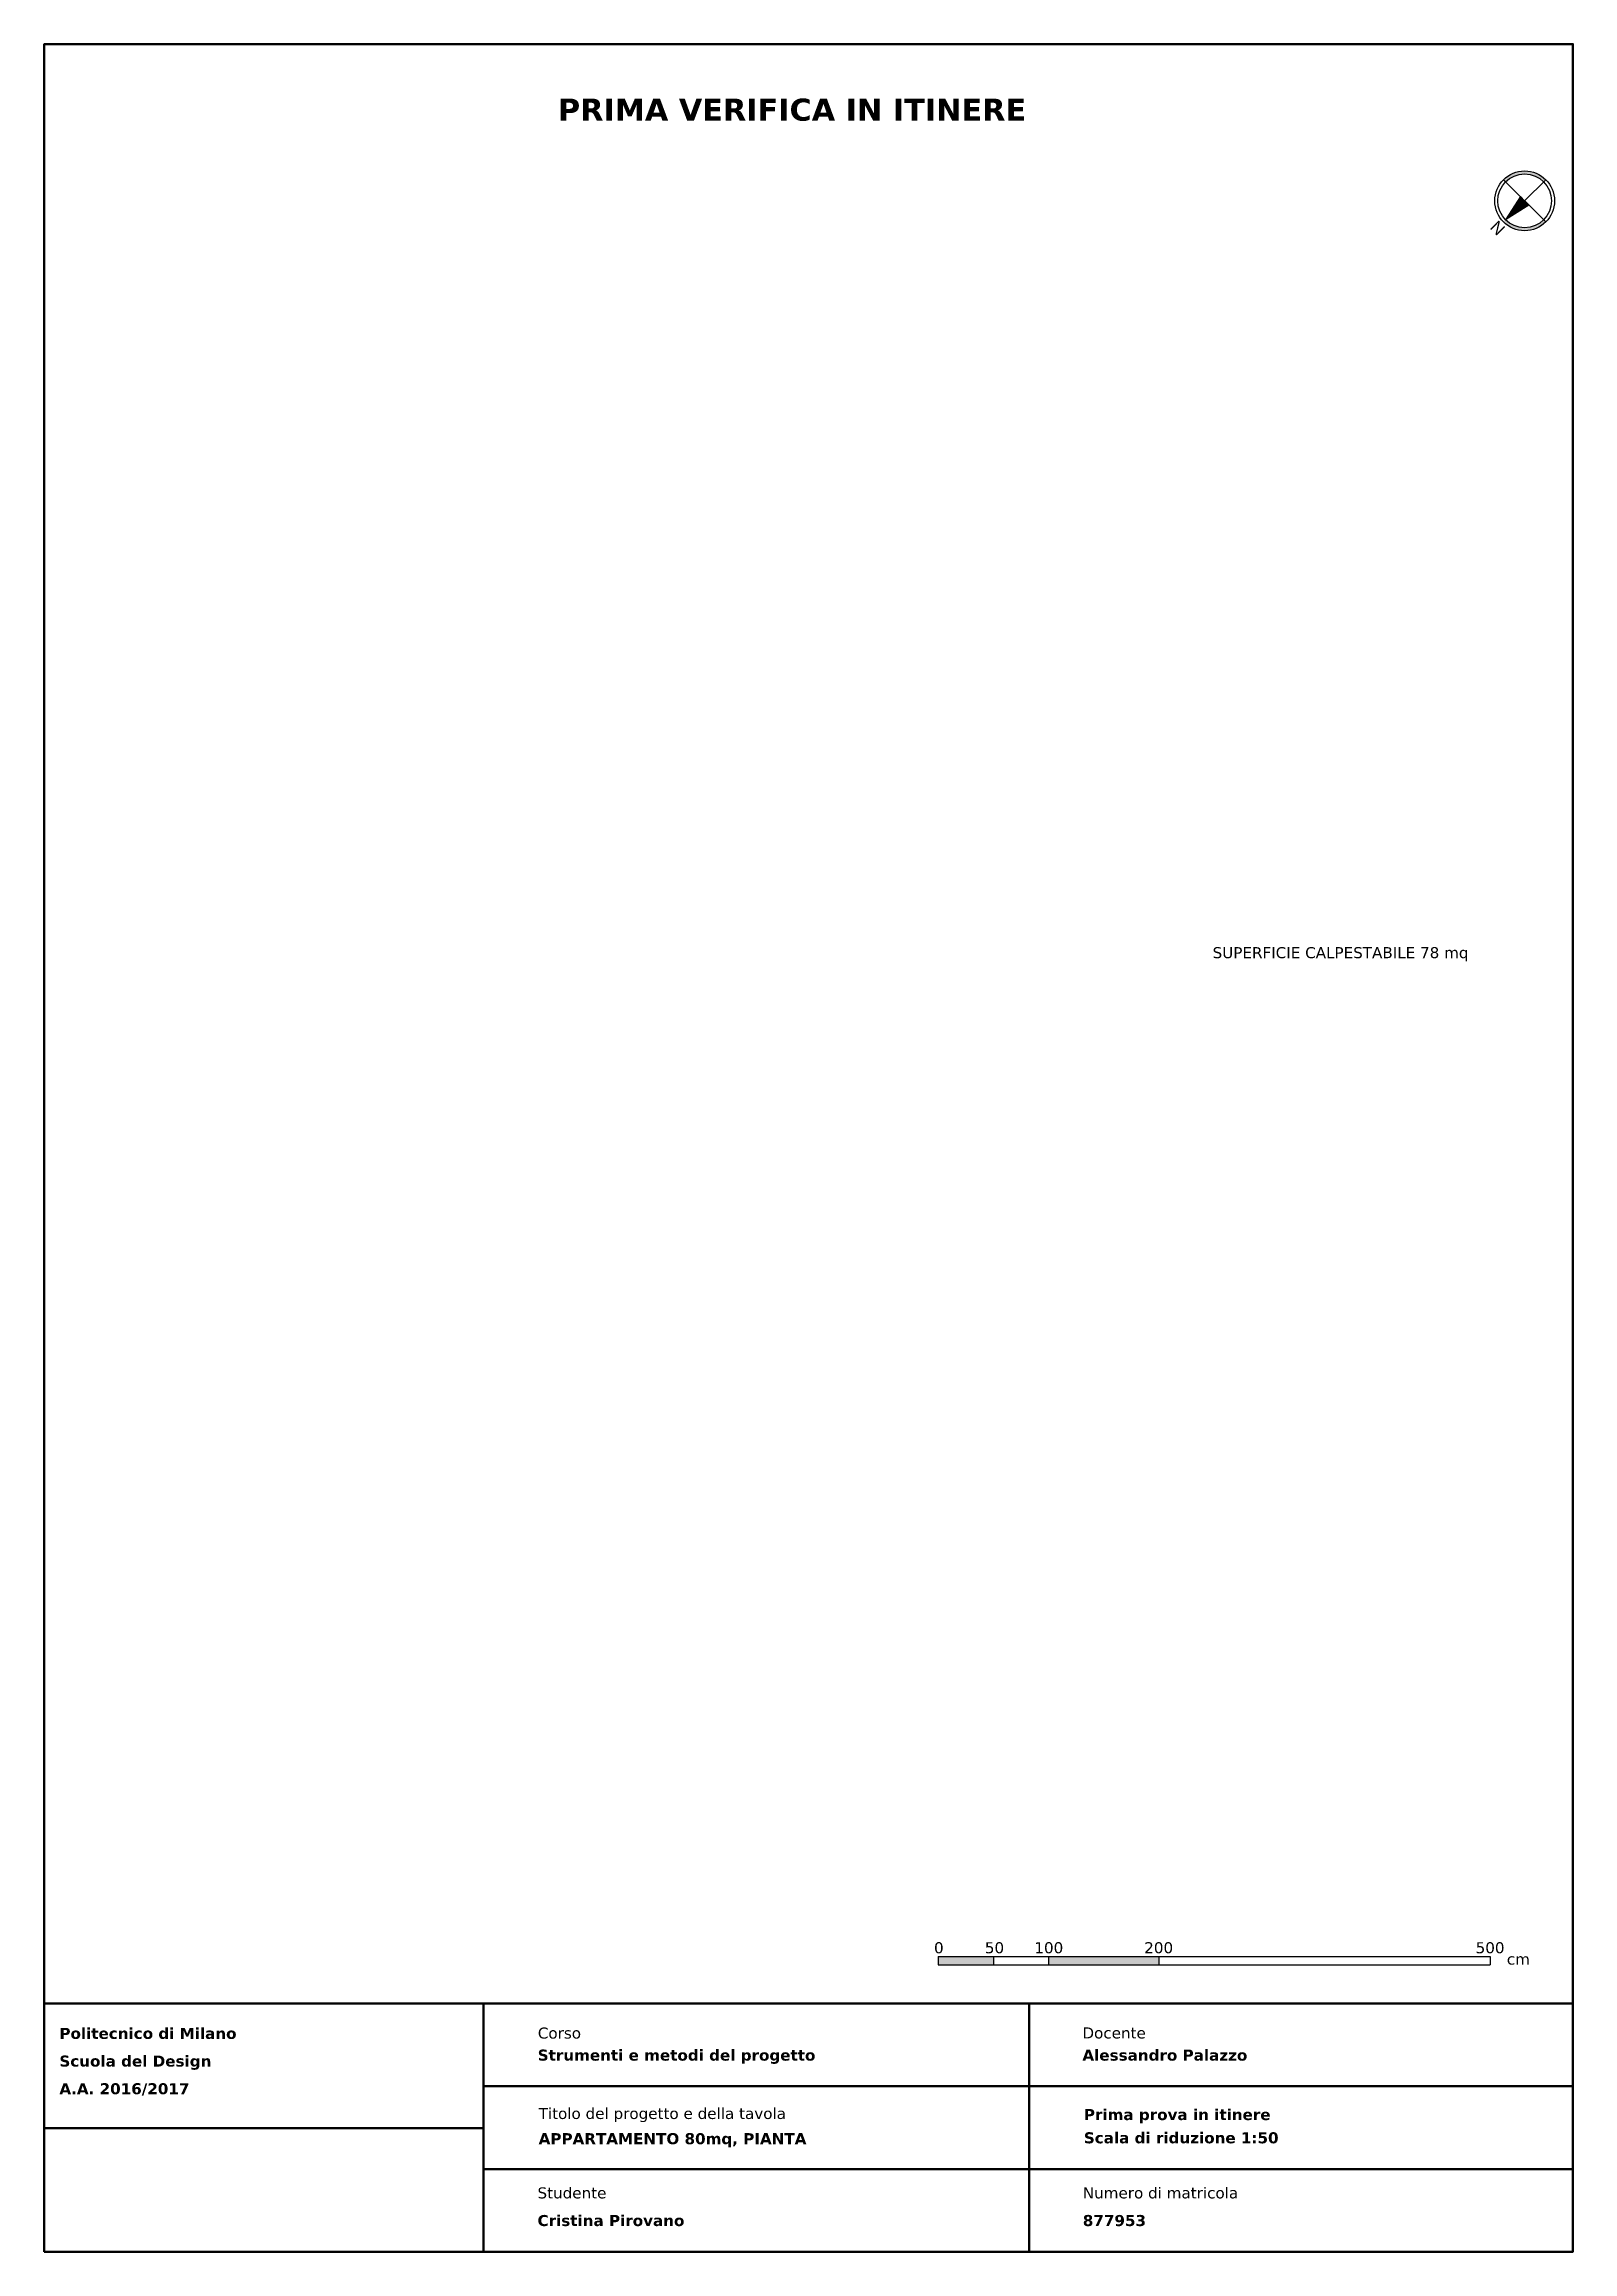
# Paper-space layout 'Layout1' of a CAD drawing. Header units: millimetres. Extents: x 9 to 286, y 9 to 409.
import ezdxf

# ---------------------------------------------------------------- set-up
doc = ezdxf.new("R2010")
doc.units = ezdxf.units.MM
doc.header["$LTSCALE"] = 0.5
doc.layers.add('SIMBOLI', color=86, linetype='Continuous')
for name, color, linetype, lineweight in [('SQUADRATURA E CARTIGLIO', 140, 'Continuous', 50), ('TESTI', 134, 'Continuous', 9), ('VIEWPORT', 211, 'Continuous', 9)]:
    doc.layers.add(name, color=color, linetype=linetype, lineweight=lineweight)
doc.styles.get("Standard").update_dxf_attribs({"font": 'arial.ttf'})
doc.styles.add('verdana', font='verdana.ttf')
doc.styles.add('verdana bold', font='')
doc.styles.get('verdana bold').set_extended_font_data('Verdana', bold=True)
picture_1 = doc.add_image_def('image2.jpg', size_in_pixel=(921, 259))

# ---------------------------------------------------------------- blocks, each defined once
blk = doc.blocks.new('SEGNO NORD')
at = {"layer": 'SIMBOLI'}
h = blk.add_hatch(color=256, dxfattribs=at)
h.dxf.hatch_style = 1
edge = h.paths.add_edge_path()
edge.add_arc((0, 0), 4.5, 90, 180)
edge.add_line((-4.5, 0), (-5, 0))
edge.add_arc((0, 0), 5, 90, 180, ccw=False)
edge.add_line((0, 5), (0, 4.5))
edge = h.paths.add_edge_path()
edge.add_arc((0, 0), 4.5, 270, 360)
edge.add_line((4.5, 0), (5, 0))
edge.add_arc((0, 0), 5, -90, 0, ccw=False)
edge.add_line((0, -5), (0, -4.5))
h = blk.add_hatch(color=256, dxfattribs=at)
h.dxf.hatch_style = 1
h.paths.add_polyline_path([(0, 4.5), (-1, 0), (0, 0), (1, 0)])
for p, q in [((-1, 0), (0, 4.5)), ((1, 0), (0, 4.5)), ((5, 0), (-5, 0)), ((0, 0), (-1, 0)), ((0, 0), (0, -5)), ((0, 0), (1, 0))]:
    blk.add_line(p, q, dxfattribs=at)
for radius in [5, 4.5]:
    blk.add_circle((0, 0), radius, dxfattribs=at)
blk.add_text('N', height=2, dxfattribs=at).set_placement((-1.03, 5.41))
blk = doc.blocks.new('cartiglio pianta h2')
at = {"layer": 'SQUADRATURA E CARTIGLIO'}
for p, q in [((277, 45), (0, 45)), ((0, 45), (0, 0)), ((79.58, 22.38), (79.58, 45)), ((178.5, 0), (178.5, 45)), ((277, 45), (277, 0)), ((277, 30), (79.58, 30)), ((277, 15), (79.58, 15)), ((0, 0), (277, 0))]:
    blk.add_line(p, q, dxfattribs=at)
at = {"layer": 'TESTI'}
for s, style, p in [('Politecnico di Milano', 'verdana bold', (2.76, 38.58)), ('Corso', 'verdana', (89.45, 38.64)), ('Docente', 'verdana', (188.13, 38.66)), ('Strumenti e metodi del progetto', 'verdana bold', (89.43, 34.64)), ('Alessandro Palazzo', 'verdana bold', (188.13, 34.64)), ('Scuola del Design', 'verdana bold', (2.76, 33.56)), ('A.A. 2016/2017', 'verdana bold', (2.76, 28.55)), ('Titolo del progetto e della tavola', 'verdana', (89.6, 24.07)), ('Prima prova in itinere', 'verdana bold', (188.39, 23.87)), ('APPARTAMENTO 80mq, PIANTA', 'verdana bold', (89.6, 19.5)), ('Scala di riduzione 1:50', 'verdana bold', (188.39, 19.66)), ('Studente', 'verdana', (89.39, 9.68)), ('Numero di matricola', 'verdana', (188.2, 9.68)), ('Cristina Pirovano', 'verdana bold', (89.39, 4.67)), ('877953', 'verdana bold', (188.2, 4.67))]:
    blk.add_text(s, height=2, dxfattribs=dict(at, style=style)).set_placement(p)
at = {"layer": 'SQUADRATURA E CARTIGLIO'}
image = blk.add_image(picture_1, insert=(0, 0), size_in_units=(79.58, 22.38), dxfattribs=at)
image.dxf.flags = 7
blk = doc.blocks.new('scala grafica')
at = {"layer": 'SIMBOLI'}
h = blk.add_hatch(color=256, dxfattribs=at)
h.dxf.hatch_style = 1
h.paths.add_polyline_path([(-100, 1.5), (-100, 0), (-90, 0), (-90, 1.5)])
h.paths.add_polyline_path([(-80, 0), (-60, 0), (-60, 1.5), (-80, 1.5)])
for p, q in [((-100, 1.5), (0, 1.5)), ((-100, 1.5), (-100, 0)), ((-100, 1.5), (-100, 0)), ((-100, 1.5), (-100, 0)), ((-100, 0), (0, 0)), ((-90, 1.5), (-90, 0)), ((-80, 1.5), (-80, 0)), ((-60, 1.5), (-60, 0)), ((0, 1.5), (0, 0))]:
    blk.add_line(p, q, dxfattribs=at)
at = {"layer": 'SIMBOLI', "style": 'verdana'}
for s, p in [('0', (-100.76, 2.1)), ('50', (-91.55, 2.1)), ('100', (-82.58, 2.1)), ('200', (-62.67, 2.1)), ('500', (-2.62, 2.1)), ('cm', (3.03, 0.04))]:
    blk.add_text(s, height=2, dxfattribs=at).set_placement(p)

psp = doc.layouts.get("Layout1")

# ---------------------------------------------------------------- linework, layer by layer
at = {"layer": 'SQUADRATURA E CARTIGLIO'}
psp.add_lwpolyline([(9.21, 9.21), (286.21, 9.21), (286.21, 409.21), (9.21, 409.21)], close=True, dxfattribs=at)
at = {"layer": 'VIEWPORT'}
psp.add_line((9.21, 409.21), (102.21, 409.21), dxfattribs=at)

# ---------------------------------------------------------------- block references
at = {"layer": 'SIMBOLI', "xscale": 1.083, "yscale": 1.083, "zscale": 1.083, "rotation": 135}
psp.add_blockref('SEGNO NORD', (277.47, 380.82), dxfattribs=at)
at = {"layer": 'SIMBOLI'}
psp.add_blockref('scala grafica', (271.21, 61.21), dxfattribs=at)
at = {"layer": 'SQUADRATURA E CARTIGLIO'}
psp.add_blockref('cartiglio pianta h2', (9.21, 9.21), dxfattribs=at)

# ---------------------------------------------------------------- texts
at = {"layer": 'TESTI'}
for s, height, style, p in [('PRIMA VERIFICA IN ITINERE', 4, 'verdana bold', (102.31, 395.34)), ('SUPERFICIE CALPESTABILE 78 mq', 2, 'verdana', (220.93, 243.6))]:
    psp.add_text(s, height=height, dxfattribs=dict(at, style=style)).set_placement(p)

# ---------------------------------------------------------------- viewports
at = {"layer": 'VIEWPORT', "view_target_point": (3248.52, 2798.95)}
psp.add_viewport(center=(147.71, 231.71), size=(277, 355), view_center_point=(2.2, 24.17), view_height=1775, dxfattribs=at)

doc.saveas('drawing.dxf')
